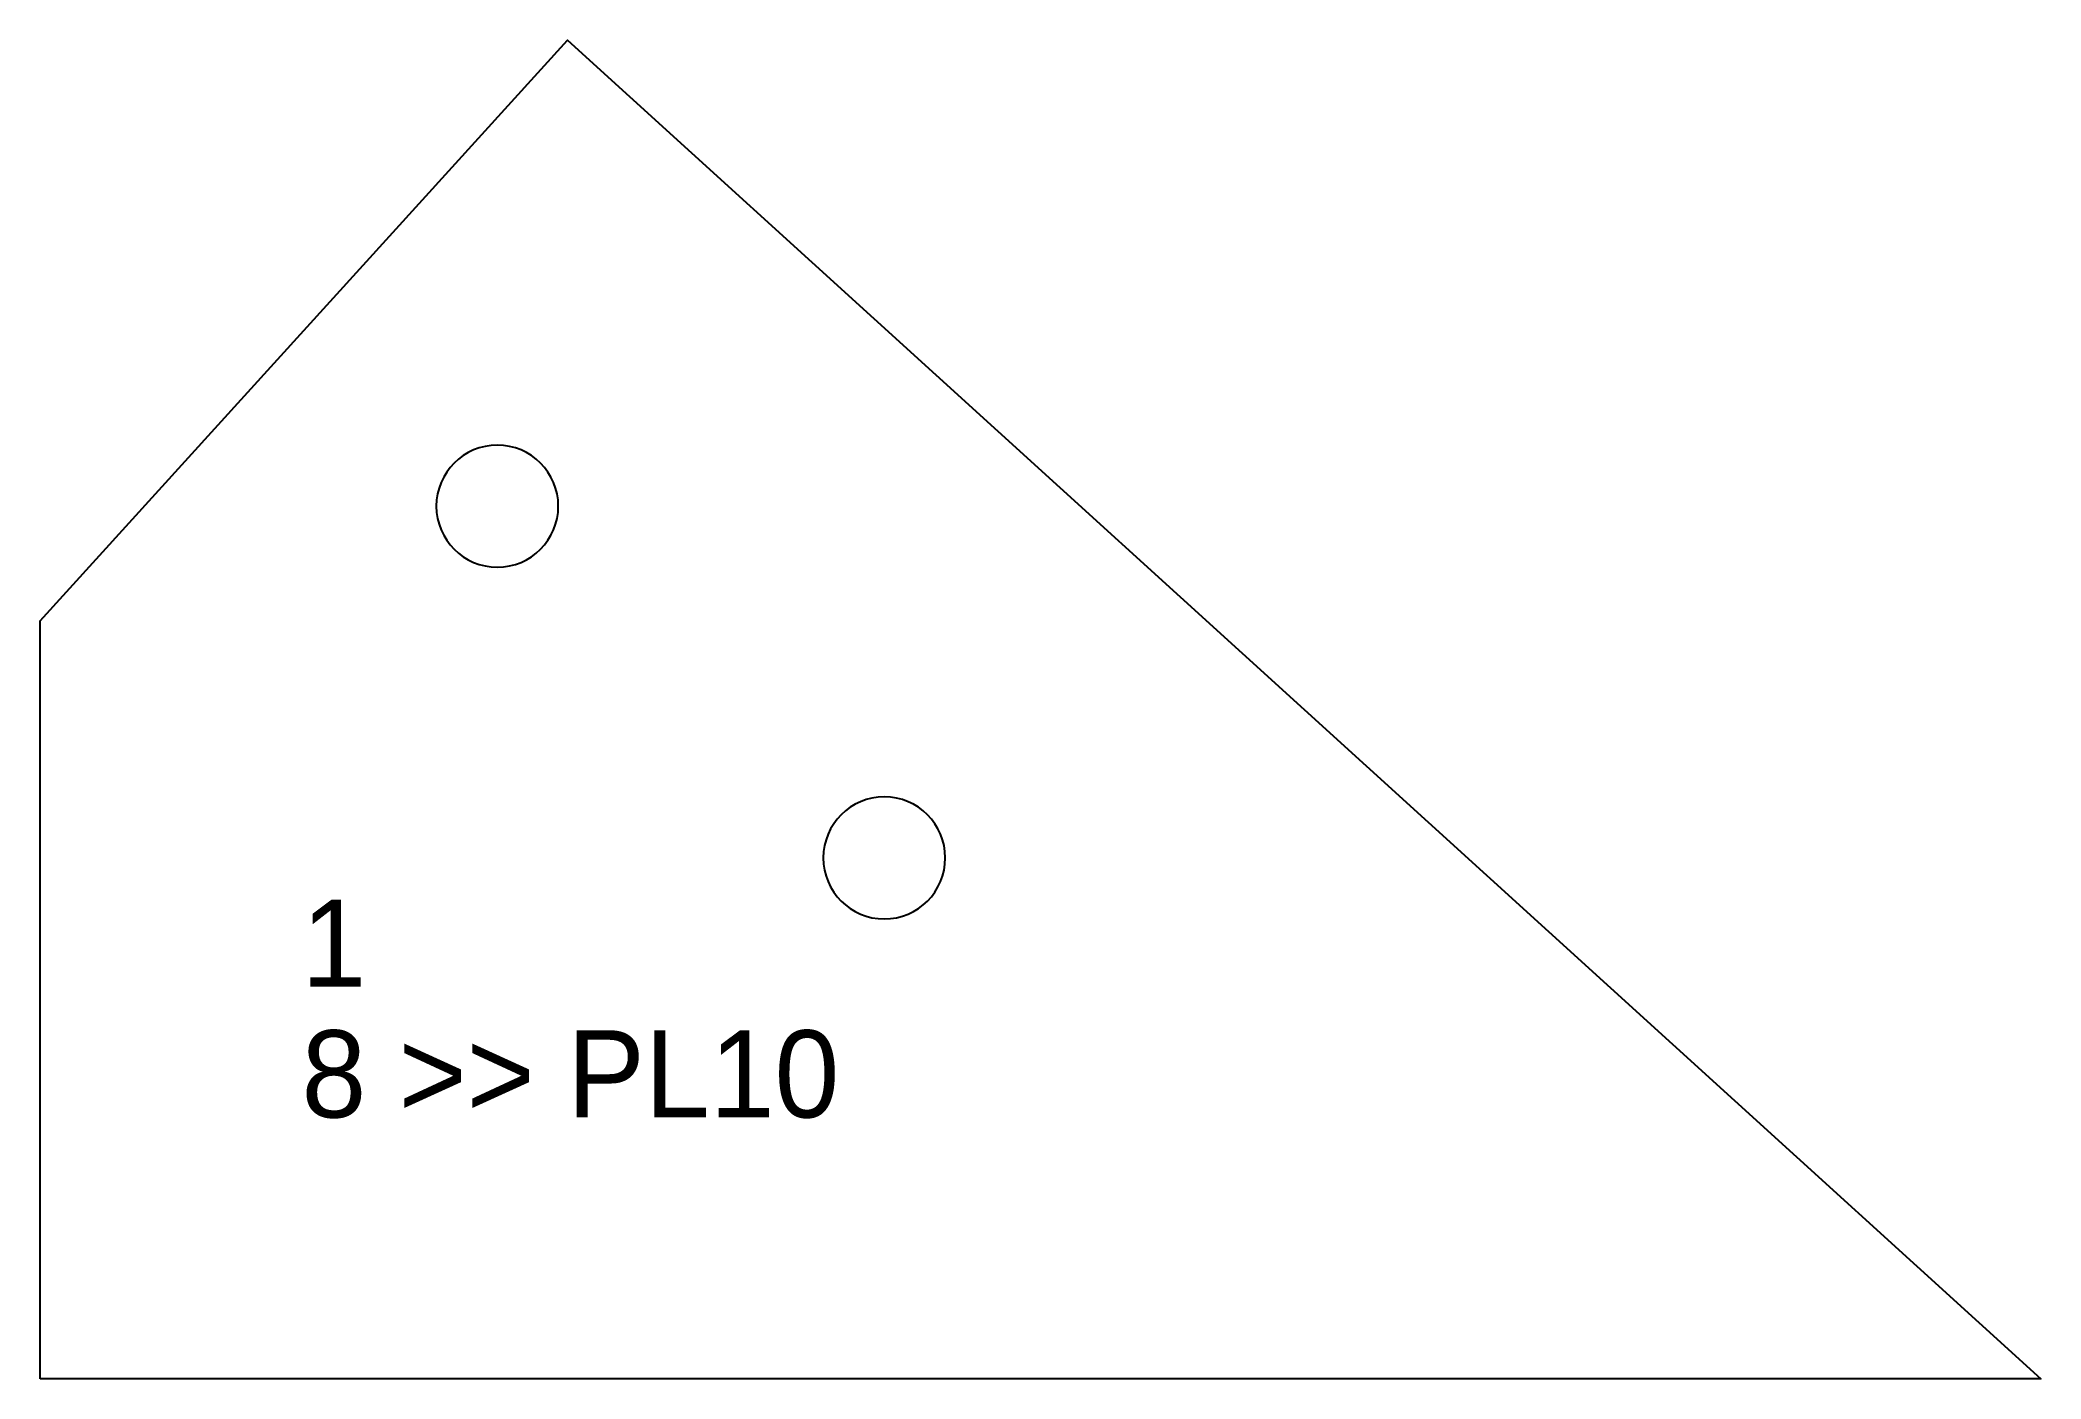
# Model space of a CAD drawing. Extents: x 0 to 230, y 0 to 154.
import ezdxf

# ---------------------------------------------------------------- set-up
doc = ezdxf.new("R2010")
doc.units = 0
for name, color, linetype in [('CUT', 7, 'CONTINUOUS'), ('HOLE', 7, 'CONTINUOUS'), ('SCRIBE', 3, 'CONTINUOUS'), ('TEXT', 7, 'CONTINUOUS')]:
    doc.layers.add(name, color=color, linetype=linetype)

msp = doc.modelspace()

# ---------------------------------------------------------------- linework, layer by layer
at = {"layer": 'CUT', "color": 7, "linetype": 'CONTINUOUS'}
msp.add_lwpolyline([(0, 0), (0, 86.99), (60.52, 153.61), (229.59, 0)], close=True, dxfattribs=at)
at = {"layer": 'HOLE', "color": 7, "linetype": 'CONTINUOUS'}
for points in [[(52.47, 107.13, 1), (52.47, 93.13, 1)], [(96.87, 66.78, 1), (96.87, 52.78, 1)]]:
    msp.add_lwpolyline(points, format="xyb", close=True, dxfattribs=at)

# ---------------------------------------------------------------- texts
at = {"layer": 'SCRIBE', "color": 3}
msp.add_text('1', height=10, dxfattribs=at).set_placement((30, 45))
at = {"layer": 'TEXT', "color": 7}
msp.add_text('8 >> PL10', height=10, dxfattribs=at).set_placement((30, 30))

doc.saveas('drawing.dxf')
